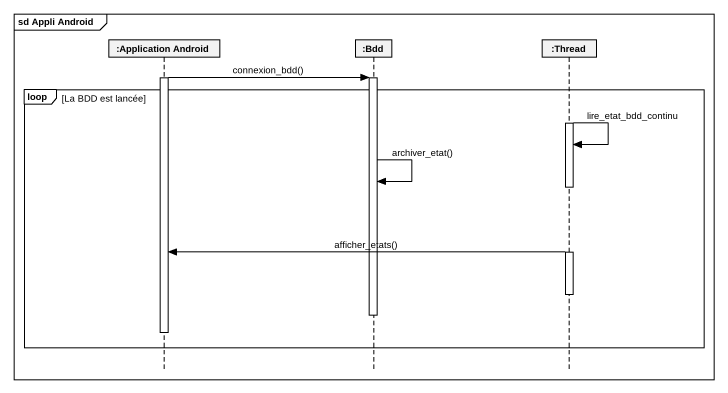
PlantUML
@startuml
mainframe sd Appli Android
hide footbox
participant ":Application Android" as Application_Android
participant ":Bdd" as Bdd
participant ":Thread" as Thread

activate Application_Android
Application_Android -> Bdd : connexion_bdd()
activate Bdd
loop La BDD est lancée
  activate Thread
  Thread -> Thread : lire_etat_bdd_continu
  Bdd -> Bdd : archiver_etat()
  Thread -> Application_Android : afficher_etats()
  deactivate Thread
  deactivate Bdd
  deactivate Application_Android
end
@enduml
